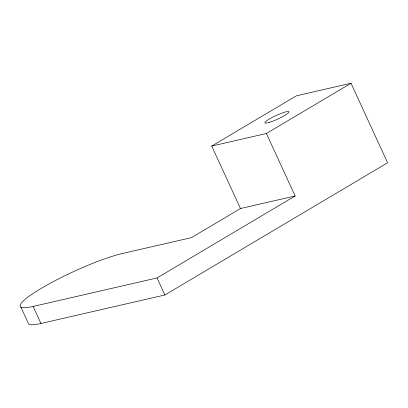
<?xml version="1.0" encoding="UTF-8"?>
<svg xmlns="http://www.w3.org/2000/svg" width="408" height="408" viewBox="0 0 408 408"><rect width="100%" height="100%" fill="white"/><g stroke="black" fill="none" stroke-linecap="round" stroke-linejoin="round"><path stroke-width="0.61" d="M211.726 146.069L266.393 133.498L295.127 195.968L240.46 208.539L211.726 146.069L296.361 95.824L351.033 83.252L387.6 162.761L164.878 294.984L40.958 323.483A63.204 9.343 -24.7 0 1 28.708 324.13L20.869 307.091M266.393 133.498L351.033 83.252M240.46 208.539L191.459 237.629L122.211 253.552A63.204 9.343 -24.7 0 0 41.223 288.38A63.204 9.343 -24.7 0 0 33.125 306.444L40.958 323.483M33.125 306.444L157.039 277.95L295.127 195.968M157.039 277.95L164.878 294.984M269.872 122.211A13.275 1.964 -24.7 0 0 288.951 112.134A13.275 1.964 -24.7 0 0 271.952 117.565A13.275 1.964 -24.7 0 0 269.872 122.211"/></g></svg>
